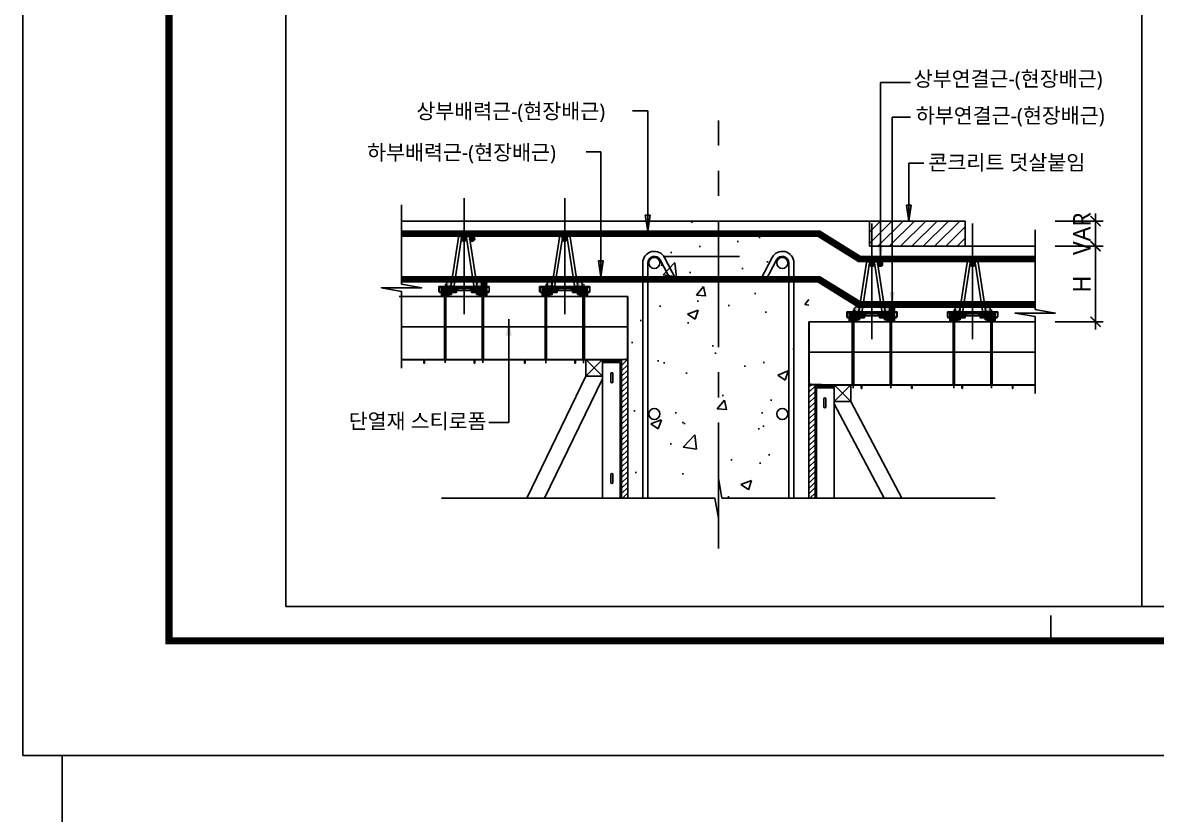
# Model space of a CAD drawing. Extents: x 10983 to 44623, y -18406 to 11294.
# Drawn here: x 10983 to 13234, y -12583 to -11011 of the extents above; entities that cross this region are included whole.
import ezdxf
from ezdxf.enums import TextEntityAlignment as Align

# ---------------------------------------------------------------- set-up
doc = ezdxf.new("R2010")
doc.units = 0
doc.header["$LTSCALE"] = 100
doc.header["$MEASUREMENT"] = 0
doc.header["$PDMODE"] = 3
doc.header["$PDSIZE"] = 10
for name, pattern in [('CEN', [62, 60, -1, 0, -1]), ('CENTERX2', [4, 2.5, -0.5, 0.5, -0.5]), ('HID', [2.5, 1.5, -1]), ('HIDDEN', [0.375, 0.25, -0.125])]:
    doc.linetypes.add(name, pattern=pattern)
doc.layers.get('0').update_dxf_attribs({"linetype": 'CONTINUOUS'})
doc.layers.get('Defpoints').update_dxf_attribs({"color": 165, "linetype": 'CONTINUOUS'})
for name, color, linetype in [('-상부연결근', 4, 'CONTINUOUS'), ('-하부연결근', 4, 'CONTINUOUS'), ('1', 1, 'CONTINUOUS'), ('204', 6, 'CONTINUOUS'), ('205', 2, 'HIDDEN'), ('3', 3, 'CONTINUOUS'), ('AM_8', 55, 'CONTINUOUS'), ('DECK-CEN', 1, 'CEN'), ('DECK-CON', 2, 'CONTINUOUS'), ('DECK-DIM', 255, 'CONTINUOUS'), ('DECK-ETC STEEL', 6, 'CONTINUOUS'), ('DECK-HATCH', 251, 'CONTINUOUS'), ('DECK-LATTICE', 7, 'CONTINUOUS'), ('DECK-MAIN BAR', 2, 'CONTINUOUS'), ('DECK-PG', 4, 'CONTINUOUS'), ('DECK-RC', 251, 'CONTINUOUS'), ('DECK-RC(ETC)', 252, 'CONTINUOUS'), ('DECK-TEXT', 7, 'CONTINUOUS'), ('DECK-TRANS', 3, 'CONTINUOUS'), ('E', 115, 'CONTINUOUS'), ('form', 7, 'CONTINUOUS'), ('INSU', 7, 'CONTINUOUS'), ('TEXT', 3, 'CONTINUOUS'), ('기가 강판', 4, 'CONTINUOUS')]:
    doc.layers.add(name, color=color, linetype=linetype)
doc.styles.add('HD', font='Gulim.ttf')
doc.styles.get("Standard").update_dxf_attribs({"font": ''})
doc.styles.add('SY Panel', font='malgun.ttf')
doc.styles.add('VICON TEXT', font='malgun.ttf')
doc.styles.get('Standard').set_extended_font_data('Haansoft Dotum')
doc.linetypes.add('BATTING', pattern='A,0.0001,-0.1,[134,ltypeshp.shx,S=0.1,R=0,X=-0.1,Y=0],-0.2,[134,ltypeshp.shx,S=0.1,R=180,X=0.1,Y=0],-0.1', length=0.4001)
doc.dimstyles.new('ISO-25', dxfattribs={"dimtxt": 2.5, "dimasz": 2.5, "dimexe": 1.25, "dimexo": 0.625, "dimtad": 1, "dimtxsty": 'Standard', "dimcen": 2.5, "dimadec": 0, "dimazin": 0, "dimtfac": 1, "dimtmove": 0, "dimatfit": 3, "dimfxl": 1, "dimarcsym": 0})
doc.dimstyles.new('STDECK-DIM', dxfattribs={"dimtxt": 35, "dimasz": 20, "dimexe": 15, "dimexo": 40, "dimgap": 10, "dimtad": 1, "dimdec": 0, "dimtxsty": 'SY Panel', "dimblk": 'ARCHTICK', "dimcen": 2.5, "dimdle": 15, "dimclrd": 7, "dimclre": 7, "dimclrt": 6, "dimadec": 0, "dimazin": 0, "dimtfac": 1, "dimtdec": 0, "dimtmove": 0, "dimatfit": 3, "dimldrblk": 'ARCHTICK', "dimfxl": 1, "dimarcsym": 0})

# ---------------------------------------------------------------- blocks, each defined once
blk = doc.blocks.new('_ArchTick')
at = {"color": 0, "linetype": 'ByBlock', "const_width": 0.15}
blk.add_lwpolyline([(-0.5, -0.5), (0.5, 0.5)], dxfattribs=at)
blk = doc.blocks.new('*D442')
at = {"layer": 'DECK-DIM', "color": 7, "lineweight": -2}
for p, q in [((13113, -11390.2), (13113, -11470.2)), ((13033, -11405.2), (13128, -11405.2)), ((13033, -11455.2), (13128, -11455.2))]:
    blk.add_line(p, q, dxfattribs=at)
at = {"layer": 'Defpoints', "color": 0, "ltscale": 0.5}
for p in [(12993, -11405.2), (12993, -11455.2), (13113, -11455.2)]:
    blk.add_point(p, dxfattribs=at)
at = {"layer": 'DECK-DIM', "color": 7, "lineweight": -2, "ltscale": 0.5, "xscale": 20, "yscale": 20, "zscale": 20}
for p, rotation in [((13113, -11405.2), 90), ((13113, -11455.2), 270)]:
    blk.add_blockref('_ArchTick', p, dxfattribs=dict(at, rotation=rotation))
at = {"layer": 'DECK-DIM', "color": 6, "ltscale": 0.5, "insert": (13085.5, -11430.2), "char_height": 35, "attachment_point": 5, "rotation": 90, "style": 'SY Panel'}
blk.add_mtext('VAR', dxfattribs=at)
blk = doc.blocks.new('*D467')
at = {"layer": 'DECK-DIM', "color": 7, "lineweight": -2}
for p, q in [((13033, -11455.2), (13128, -11455.2)), ((13113, -11440.2), (13113, -11620.2)), ((13033, -11605.2), (13128, -11605.2))]:
    blk.add_line(p, q, dxfattribs=at)
at = {"layer": 'Defpoints', "color": 0, "ltscale": 0.5}
for p in [(12993, -11455.2), (12993, -11605.2), (13113, -11605.2)]:
    blk.add_point(p, dxfattribs=at)
at = {"layer": 'DECK-DIM', "color": 7, "lineweight": -2, "ltscale": 0.5, "xscale": 20, "yscale": 20, "zscale": 20}
for p, rotation in [((13113, -11455.2), 90), ((13113, -11605.2), 270)]:
    blk.add_blockref('_ArchTick', p, dxfattribs=dict(at, rotation=rotation))
at = {"layer": 'DECK-DIM', "color": 6, "ltscale": 0.5, "insert": (13085.5, -11530.2), "char_height": 35, "attachment_point": 5, "rotation": 90, "style": 'SY Panel'}
blk.add_mtext('H', dxfattribs=at)
blk = doc.blocks.new('RRWENNN')
at = {"layer": '3', "color": 252, "true_color": 0x939598}
for p, q in [((179.9, -427.9), (180.9, -428.9)), ((182.1, -427.9), (183.1, -428.9)), ((184.2, -427.9), (185.2, -428.9)), ((186.3, -427.9), (187.3, -428.9)), ((188.4, -427.9), (189.4, -428.9)), ((190.5, -427.9), (191.5, -428.9)), ((192.7, -427.9), (193.7, -428.9)), ((194.8, -427.9), (195.8, -428.9)), ((196.9, -427.9), (197.9, -428.9)), ((199, -427.9), (200, -428.9)), ((201.1, -427.9), (202.1, -428.9)), ((203.3, -427.9), (204.3, -428.9)), ((205.4, -427.9), (206.4, -428.9)), ((207.5, -427.9), (208.5, -428.9)), ((209.6, -427.9), (210.6, -428.9)), ((211.8, -427.9), (212.8, -428.9)), ((243.9, -427.9), (244.9, -428.9)), ((246.1, -427.9), (247.1, -428.9)), ((248.2, -427.9), (249.2, -428.9)), ((250.3, -427.9), (251.3, -428.9)), ((252.4, -427.9), (253.4, -428.9)), ((254.5, -427.9), (255.5, -428.9)), ((256.7, -427.9), (257.7, -428.9)), ((258.8, -427.9), (259.8, -428.9)), ((260.9, -427.9), (261.9, -428.9)), ((263, -427.9), (264, -428.9)), ((265.1, -427.9), (266.1, -428.9)), ((267.3, -427.9), (268.3, -428.9)), ((269.4, -427.9), (270.4, -428.9)), ((271.5, -427.9), (272.5, -428.9)), ((273.6, -427.9), (274.6, -428.9)), ((275.8, -427.9), (276.8, -428.9))]:
    blk.add_line(p, q, dxfattribs=at)
blk = doc.blocks.new('GFDCVBVBBB')
at = {"layer": 'AM_8'}
for p, q in [((182.8, -409.8), (183.7, -408.9)), ((182.8, -411.9), (185.8, -408.9)), ((182.8, -414.1), (187.1, -409.8)), ((182.8, -416.2), (187.4, -411.6)), ((182.8, -418.3), (188.2, -412.9)), ((182.8, -420.4), (188.2, -415)), ((182.8, -422.6), (188.2, -417.2)), ((182.8, -424.7), (188.2, -419.3)), ((182.8, -426.8), (188.2, -421.4)), ((183.8, -427.9), (188.7, -423)), ((185.9, -427.9), (189.3, -424.5)), ((188.1, -427.9), (189.9, -426)), ((190.2, -427.9), (202.8, -415.3)), ((191.2, -424.8), (202.8, -413.2)), ((192.3, -427.9), (202.8, -417.4)), ((192.7, -421.1), (200.9, -412.9)), ((193.1, -412.3), (196.4, -408.9)), ((193.1, -414.4), (197.8, -409.7)), ((193.1, -416.5), (197.8, -411.8)), ((193.1, -418.7), (198.8, -412.9)), ((193.6, -409.7), (194.3, -408.9)), ((194.4, -427.9), (202.8, -419.5)), ((196.5, -427.9), (202.8, -421.6)), ((198.7, -427.9), (203.3, -423.3)), ((200.8, -427.9), (205.4, -423.3)), ((202.9, -427.9), (207.5, -423.3)), ((205, -427.9), (209.6, -423.3)), ((207.1, -427.9), (211.7, -423.3)), ((209.3, -427.9), (213.9, -423.3)), ((211.4, -427.9), (215.3, -424)), ((212.8, -428.6), (216.6, -424.9)), ((214.3, -422.9), (215.3, -421.9)), ((214.6, -428.9), (218.7, -424.9)), ((216.8, -428.9), (220.8, -424.9)), ((218.9, -428.9), (222.9, -424.9)), ((221, -428.9), (225.1, -424.9)), ((223.1, -428.9), (227.2, -424.9)), ((225.2, -428.9), (229.3, -424.9)), ((227.3, -422.6), (228.3, -421.6)), ((227.3, -424.7), (228.3, -423.7)), ((227.4, -428.9), (231.4, -424.9)), ((229.5, -428.9), (233.5, -424.9)), ((231.6, -428.9), (235.7, -424.9)), ((233.7, -428.9), (237.8, -424.9)), ((235.8, -428.9), (239.9, -424.9)), ((238, -428.9), (243.6, -423.3)), ((240.1, -428.9), (245.7, -423.3)), ((240.3, -422.3), (241.3, -421.3)), ((240.3, -424.5), (241.4, -423.3)), ((243.2, -427.9), (247.8, -423.3)), ((245.3, -427.9), (249.9, -423.3)), ((247.5, -427.9), (252, -423.3)), ((249.6, -427.9), (262.6, -414.9)), ((251.7, -427.9), (262.6, -417)), ((252.8, -418.3), (262.1, -409.1)), ((252.8, -420.4), (262.1, -411.2)), ((252.8, -422.6), (262.6, -412.8)), ((252.8, -414.1), (254, -412.9)), ((252.8, -416.2), (256.1, -412.9)), ((253.8, -427.9), (262.6, -419.2)), ((255.9, -427.9), (262.9, -421)), ((257.8, -409.1), (258, -408.9)), ((257.8, -411.2), (260.1, -408.9)), ((258.1, -427.9), (263.5, -422.5)), ((260.2, -427.9), (264.1, -424)), ((262.3, -427.9), (264.7, -425.5)), ((264.4, -427.9), (272.8, -419.5)), ((266.5, -427.9), (272.8, -421.6)), ((266.7, -423.5), (272.8, -417.4)), ((267.4, -414.3), (272.8, -408.9)), ((267.4, -416.4), (272.8, -411)), ((267.4, -412.2), (268, -411.6)), ((267.4, -418.6), (272.8, -413.2)), ((267.4, -420.7), (272.8, -415.3)), ((268.6, -411), (270.7, -408.9)), ((268.7, -427.9), (272.8, -423.8)), ((270.8, -427.9), (272.8, -425.9)), ((242.2, -428.9), (242.8, -428.3))]:
    blk.add_line(p, q, dxfattribs=at)
blk = doc.blocks.new('SPACER')
at = {"layer": '1', "color": 252, "true_color": 0x939598}
blk.add_line((9678.9, 718.1), (9678.9, 753.5), dxfattribs=at)
at = {"layer": '1', "color": 252, "lineweight": 5, "true_color": 0x939598}
for points in [[(9641.4, 751.3), (9641.4, 746.3), (9641.4, 720.3)], [(9716.4, 751.3), (9716.4, 746.3), (9716.4, 720.3)]]:
    blk.add_open_spline(points, degree=1, knots=[0, 0, 0.16129, 1, 1], dxfattribs=at)
at = {"layer": '204', "color": 252, "true_color": 0x939598}
for p, q in [((9628.9, 746.7), (9629.9, 746.7)), ((9628.9, 746.7), (9628.9, 746.6)), ((9628.9, 744.9), (9628.9, 746.6)), ((9628.9, 736.4), (9628.9, 744.9)), ((9629.9, 744.9), (9628.9, 744.9)), ((9629.9, 746.8), (9629.9, 745.8)), ((9629.9, 746.8), (9663.9, 746.8)), ((9663.9, 745.8), (9629.9, 745.8)), ((9629.9, 745.8), (9629.9, 745.3)), ((9629.9, 745.3), (9629.9, 744.9)), ((9633.9, 745.8), (9633.9, 730.8)), ((9663.9, 745.8), (9633.9, 745.8)), ((9641.4, 744.8), (9639.3, 739.8)), ((9644.2, 738.2), (9641.4, 744.8)), ((9663.9, 746.8), (9663.9, 745.8)), ((9663.9, 746.8), (9693.9, 746.8)), ((9663.9, 746.8), (9663.9, 745.8)), ((9693.9, 745.8), (9693.9, 746.8)), ((9693.9, 745.8), (9693.9, 746.8)), ((9693.9, 746.8), (9727.9, 746.8)), ((9723.9, 745.8), (9693.9, 745.8)), ((9727.9, 745.8), (9693.9, 745.8)), ((9716.4, 744.8), (9713.7, 738.2)), ((9718.5, 739.8), (9716.4, 744.8)), ((9723.9, 730.8), (9723.9, 745.8)), ((9727.9, 745.8), (9727.9, 746.8)), ((9727.9, 746.7), (9728.9, 746.7)), ((9727.9, 745.3), (9727.9, 745.8)), ((9727.9, 744.9), (9727.9, 745.3)), ((9728.9, 744.9), (9727.9, 744.9)), ((9728.9, 746.7), (9728.9, 746.6)), ((9728.9, 744.9), (9728.9, 746.6)), ((9728.9, 736.4), (9728.9, 744.9)), ((9628.9, 736.4), (9629.9, 736.4)), ((9629.9, 736.4), (9629.9, 735.9)), ((9629.9, 735.9), (9629.9, 734.8)), ((9629.9, 734.8), (9633.9, 734.8)), ((9633.9, 726.8), (9633.9, 730.8)), ((9638.2, 726.8), (9633.9, 726.8)), ((9639.3, 729.5), (9638.2, 729.5)), ((9638.2, 729.5), (9638.2, 726.8)), ((9644.7, 726.8), (9638.2, 726.8)), ((9639.3, 739.8), (9639.3, 729.5)), ((9639.3, 739.8), (9639.4, 739.8)), ((9639.3, 729.5), (9639.4, 729.5)), ((9639.4, 739.8), (9639.4, 729.5)), ((9639.8, 738.2), (9639.4, 738.2)), ((9639.8, 729.5), (9639.4, 729.5)), ((9640.2, 739.8), (9639.8, 738.2)), ((9639.8, 729.5), (9639.8, 738.2)), ((9640.2, 729.5), (9639.8, 729.5)), ((9641.4, 739.8), (9640.2, 739.8)), ((9640.2, 739.8), (9640.2, 729.5)), ((9641.4, 729.5), (9640.2, 729.5)), ((9641.4, 739.8), (9641.4, 729.5)), ((9642.7, 738.2), (9641.4, 738.2)), ((9642.7, 729.5), (9641.4, 729.5)), ((9643.4, 739.8), (9642.7, 739.8)), ((9642.7, 739.8), (9642.7, 729.5)), ((9643.4, 729.5), (9642.7, 729.5)), ((9644, 738.2), (9643.4, 739.8)), ((9643.4, 739.8), (9643.4, 729.5)), ((9644, 729.5), (9643.4, 729.5)), ((9644.2, 738.2), (9644, 738.2)), ((9644, 729.5), (9644, 738.2)), ((9644.2, 729.5), (9644, 729.5)), ((9644.2, 729.5), (9644.2, 738.2)), ((9644.7, 729.5), (9644.2, 729.5)), ((9644.7, 726.8), (9644.7, 729.5)), ((9648.9, 726.8), (9644.7, 726.8)), ((9648.9, 730.8), (9653.9, 730.8)), ((9648.9, 730.8), (9648.9, 726.8)), ((9653.9, 741.2), (9653.9, 741.2)), ((9653.9, 730.8), (9653.9, 741.2)), ((9653.9, 738.8), (9665.4, 738.8)), ((9653.9, 734.8), (9663.9, 734.8)), ((9663.9, 735.9), (9663.9, 738.8)), ((9663.9, 734.8), (9663.9, 735.9)), ((9665.4, 738.8), (9665.4, 741.2)), ((9666.4, 738.8), (9665.4, 738.8)), ((9666.4, 742.8), (9666.4, 738.8)), ((9666.4, 738.8), (9678.4, 738.8)), ((9678.4, 742.8), (9678.4, 738.8)), ((9679.4, 738.8), (9678.4, 738.8)), ((9679.4, 738.8), (9679.4, 742.8)), ((9691.4, 738.8), (9679.4, 738.8)), ((9691.4, 738.8), (9691.4, 742.8)), ((9692.4, 738.8), (9691.4, 738.8)), ((9692.4, 741.2), (9692.4, 738.8)), ((9703.9, 738.8), (9692.4, 738.8)), ((9693.9, 735.9), (9693.9, 738.8)), ((9693.9, 734.8), (9693.9, 735.9)), ((9703.9, 734.8), (9693.9, 734.8)), ((9703.9, 741.2), (9703.9, 730.8)), ((9703.9, 730.8), (9708.9, 730.8)), ((9708.9, 726.8), (9708.9, 730.8)), ((9713.2, 726.8), (9708.9, 726.8)), ((9713.7, 729.5), (9713.2, 729.5)), ((9713.2, 729.5), (9713.2, 726.8)), ((9713.2, 726.8), (9719.7, 726.8)), ((9713.7, 738.2), (9713.8, 738.2)), ((9713.7, 738.2), (9713.7, 729.5)), ((9713.7, 729.5), (9713.8, 729.5)), ((9713.8, 738.2), (9714.4, 739.8)), ((9713.8, 729.5), (9713.8, 738.2)), ((9713.8, 729.5), (9714.4, 729.5)), ((9714.4, 739.8), (9715.2, 739.8)), ((9714.4, 739.8), (9714.4, 729.5)), ((9714.4, 729.5), (9715.2, 729.5)), ((9715.2, 739.8), (9715.2, 729.5)), ((9715.2, 738.2), (9716.4, 738.2)), ((9715.2, 729.5), (9716.4, 729.5)), ((9716.4, 739.8), (9717.7, 739.8)), ((9716.4, 739.8), (9716.4, 729.5)), ((9716.4, 729.5), (9717.7, 729.5)), ((9717.7, 739.8), (9718, 738.2)), ((9717.7, 739.8), (9717.7, 729.5)), ((9717.7, 729.5), (9718, 729.5)), ((9718, 738.2), (9718.4, 738.2)), ((9718, 729.5), (9718, 738.2)), ((9718, 729.5), (9718.4, 729.5)), ((9718.5, 739.8), (9718.4, 739.8)), ((9718.4, 739.8), (9718.4, 729.5)), ((9718.5, 729.5), (9718.4, 729.5)), ((9718.5, 729.5), (9718.5, 739.8)), ((9719.7, 729.5), (9718.5, 729.5)), ((9719.7, 726.8), (9719.7, 729.5)), ((9723.9, 726.8), (9719.7, 726.8)), ((9727.9, 734.8), (9723.9, 734.8)), ((9723.9, 730.8), (9723.9, 726.8)), ((9727.9, 735.9), (9727.9, 736.4)), ((9727.9, 736.4), (9728.9, 736.4)), ((9727.9, 734.8), (9727.9, 735.9))]:
    blk.add_line(p, q, dxfattribs=at)
at = {"layer": '204', "color": 252, "lineweight": 5, "true_color": 0x939598}
for p, q in [((9629.9, 746.6), (9628.9, 746.6)), ((9727.9, 746.6), (9728.9, 746.6)), ((9629.9, 735.9), (9633.9, 735.9)), ((9653.9, 735.9), (9663.9, 735.9)), ((9703.9, 735.9), (9693.9, 735.9)), ((9727.9, 735.9), (9723.9, 735.9))]:
    blk.add_line(p, q, dxfattribs=at)
for points, degree in [([(9629.9, 745.3), (9633.9, 745.3)], 1), ([(9727.9, 745.3), (9726.6, 745.3), (9725.3, 745.3), (9723.9, 745.3)], 3)]:
    blk.add_open_spline(points, degree=degree, dxfattribs=at)
at = {"layer": '204', "color": 252, "true_color": 0x939598}
for points in [[(9653.9, 741.2), (9665.4, 741.2)], [(9666.4, 742.8), (9678.4, 742.8)], [(9691.4, 742.8), (9679.4, 742.8)], [(9703.9, 741.2), (9692.4, 741.2)]]:
    blk.add_open_spline(points, degree=1, dxfattribs=at)
at = {"layer": '205', "color": 252, "lineweight": 5, "true_color": 0x939598}
for p, q in [((9629.9, 746.3), (9628.9, 746.3)), ((9629.9, 745.7), (9663.9, 745.7)), ((9629.9, 744.9), (9629.9, 736.7)), ((9663.9, 745.8), (9663.9, 745.3)), ((9693.9, 745.7), (9663.9, 745.7)), ((9663.9, 745.3), (9663.9, 745.3)), ((9663.9, 745.3), (9663.9, 745.3)), ((9663.9, 738.8), (9663.9, 745.3)), ((9663.9, 745.3), (9663.9, 745.3)), ((9693.9, 745.8), (9693.9, 745.3)), ((9727.9, 745.7), (9693.9, 745.7)), ((9693.9, 738.8), (9693.9, 745.3)), ((9693.9, 745.3), (9693.9, 745.3)), ((9693.9, 745.3), (9693.9, 745.3)), ((9693.9, 745.3), (9693.9, 745.3)), ((9727.9, 746.3), (9728.9, 746.3)), ((9727.9, 744.9), (9727.9, 736.7)), ((9629.9, 738.8), (9628.9, 738.8)), ((9629.9, 738.1), (9628.9, 738.1)), ((9629.9, 736.4), (9629.9, 736.7)), ((9629.9, 736.2), (9633.9, 736.2)), ((9629.9, 735.8), (9633.9, 735.8)), ((9633.9, 741.8), (9653.9, 741.8)), ((9653.9, 736.2), (9633.9, 736.2)), ((9633.9, 735.9), (9653.9, 735.9)), ((9653.9, 735.8), (9633.9, 735.8)), ((9633.9, 734.8), (9653.9, 734.8)), ((9648.9, 730.8), (9633.9, 730.8)), ((9638.8, 738.2), (9639.4, 739.8)), ((9639.4, 738.2), (9638.8, 738.2)), ((9638.8, 729.5), (9638.8, 738.2)), ((9642.7, 739.8), (9643, 738.2)), ((9643, 738.2), (9642.7, 738.2)), ((9643, 729.5), (9643, 738.2)), ((9643.9, 735.8), (9643.9, 734.8)), ((9647.9, 734.8), (9647.9, 735.8)), ((9653.9, 741.2), (9653.9, 741.8)), ((9653.9, 736.2), (9663.9, 736.2)), ((9653.9, 735.8), (9663.9, 735.8)), ((9703.9, 736.2), (9693.9, 736.2)), ((9703.9, 735.8), (9693.9, 735.8)), ((9723.9, 741.8), (9703.9, 741.8)), ((9703.9, 741.2), (9703.9, 741.8)), ((9703.9, 736.2), (9723.9, 736.2)), ((9723.9, 735.9), (9703.9, 735.9)), ((9703.9, 735.8), (9723.9, 735.8)), ((9723.9, 734.8), (9703.9, 734.8)), ((9708.9, 730.8), (9723.9, 730.8)), ((9709.9, 734.8), (9709.9, 735.8)), ((9713.9, 735.8), (9713.9, 734.8)), ((9715.2, 739.8), (9714.8, 738.2)), ((9714.8, 738.2), (9715.2, 738.2)), ((9714.8, 729.5), (9714.8, 738.2)), ((9719, 738.2), (9718.4, 739.8)), ((9718.4, 738.2), (9719, 738.2)), ((9719, 729.5), (9719, 738.2)), ((9727.9, 736.2), (9723.9, 736.2)), ((9727.9, 735.8), (9723.9, 735.8)), ((9727.9, 738.8), (9728.9, 738.8)), ((9727.9, 738.1), (9728.9, 738.1)), ((9727.9, 736.4), (9727.9, 736.7))]:
    blk.add_line(p, q, dxfattribs=at)
at = {"layer": '205', "color": 252, "lineweight": 5, "true_color": 0x939598, "extrusion": (0, 0, -1)}
for centre in [(-9646.9, 739.3), (-9646.9, 739.3), (-9710.9, 739.3), (-9710.9, 739.3)]:
    blk.add_circle(centre, 1.5, dxfattribs=at)
at = {"layer": '205', "color": 252, "lineweight": 5, "true_color": 0x939598}
for points, degree in [([(9633.9, 745.3), (9663.9, 745.3)], 1), ([(9723.9, 745.3), (9713.9, 745.3), (9703.9, 745.3), (9693.9, 745.3)], 3)]:
    blk.add_open_spline(points, degree=degree, dxfattribs=at)
at = {"color": 252, "true_color": 0x939598, "xscale": -1, "rotation": 180}
for name in ['RRWENNN', 'GFDCVBVBBB']:
    blk.add_blockref(name, (9451.1, 317.9), dxfattribs=at)
blk = doc.blocks.new('D1')
at = {"layer": 'DECK-MAIN BAR'}
h = blk.add_hatch(color=256, dxfattribs=at)
h.dxf.hatch_style = 1
h.paths.add_polyline_path([(108808.1, 42358.1, -1), (108818.1, 42358.1, -1)])
h = blk.add_hatch(color=256, dxfattribs=at)
h.dxf.hatch_style = 1
h.paths.add_polyline_path([(108848.2, 42268.1, -1), (108838.2, 42268.1, -1)])
h.paths.add_polyline_path([(108788.1, 42268.2, -0.947148), (108778.1, 42267.6, 0.026694), (108778.1, 42268.1, 0.027143), (108778.1, 42268.7, -0.948001)])
at = {"layer": 'DECK-LATTICE', "ltscale": 0.5}
for p, q in [((108787.8, 42266.4), (108802.4, 42360.6)), ((108793.7, 42265.2), (108808.4, 42360)), ((108832.5, 42265.2), (108817.9, 42359.9)), ((108838.4, 42266.4), (108823.8, 42361.2))]:
    blk.add_line(p, q, dxfattribs=at)
for centre, radius, start, end in [((108805.3, 42360), 3.02, 359.9652, 168.0672), ((108821, 42360), 3.05, 22.524, 182.0989), ((108790.9, 42266.1), 3.02, 174.948, 342.6014), ((108835.4, 42266.1), 3.02, 197.3986, 5.052)]:
    blk.add_arc(centre, radius, start, end, dxfattribs=at)
at = {"layer": 'DECK-MAIN BAR', "ltscale": 0.5}
for centre in [(108813.1, 42358.1), (108783.1, 42268.2), (108843.2, 42268.1)]:
    blk.add_circle(centre, 5, dxfattribs=at)
at = {"layer": 'DECK-PG', "xscale": -1}
blk.add_blockref('SPACER', (118492.1, 41516.3), dxfattribs=at)

msp = doc.modelspace()

# ---------------------------------------------------------------- hatches: boundary and pattern name
at = {"layer": '-상부연결근'}
h = msp.add_hatch(color=256, dxfattribs=at)
h.dxf.hatch_style = 1
h.paths.add_polyline_path([(11880.1, -11440.2, 1), (11870.1, -11440.2, 1)])
h = msp.add_hatch(color=256, dxfattribs=at)
h.dxf.hatch_style = 1
h.paths.add_polyline_path([(12690.1, -11490.2, 1), (12680.1, -11490.2, 1)])
at = {"layer": '-하부연결근'}
h = msp.add_hatch(color=256, dxfattribs=at)
h.dxf.hatch_style = 1
h.paths.add_polyline_path([(11904, -11530.3, -1), (11894, -11530.3, -1)])
h = msp.add_hatch(color=256, dxfattribs=at)
h.dxf.hatch_style = 1
h.paths.add_polyline_path([(12714, -11580.3, -1), (12704, -11580.3, -1)])
at = {"linetype": 'ByBlock'}
h = msp.add_hatch(color=256, dxfattribs=at)
h.paths.add_polyline_path([(12746.9, -11373.7), (12742.2, -11373.7), (12742.2, -11405.2)])
h.paths.add_polyline_path([(12742.2, -11373.7), (12737.4, -11373.7), (12742.2, -11405.2)])
h = msp.add_hatch(color=256, dxfattribs=at)
h.paths.add_polyline_path([(12218.9, -11393.7), (12223.6, -11393.7), (12223.6, -11425.2)])
h.paths.add_polyline_path([(12223.6, -11393.7), (12228.3, -11393.7), (12223.6, -11425.2)])
h = msp.add_hatch(color=256, dxfattribs=at)
h.paths.add_polyline_path([(12135.5, -11484.4), (12130.8, -11484.4), (12130.8, -11515.8)])
h.paths.add_polyline_path([(12130.8, -11484.4), (12126.1, -11484.4), (12130.8, -11515.8)])
at = {"layer": 'DECK-HATCH', "linetype": 'ByBlock'}
h = msp.add_hatch(dxfattribs=at)
h.set_pattern_fill('AR-CONC', color=256, scale=30, style=0)
h.set_pattern_definition([(50, (-117222.53, -55278.86), (215.17805, -18.82564), [22.5, -247.5]), (355, (-117222.53, -55278.86), (-41.6254, 225.65764), [18, -198]), (100.4514, (-117204.6, -55280.43), (173.5528, 206.83186), [19.12206, -210.34263]), (46.1842, (-117222.53, -55218.86), (320.1723, -49.6557), [33.75, -371.25]), (96.6356, (-117195.85, -55223), (280.3988, 292.23536), [28.6831, -315.5139]), (351.1842, (-117222.53, -55218.86), (280.3986, 292.2356), [27, -297]), (21, (-117192.53, -55233.86), (179.07212, -120.78567), [22.5, -247.5]), (326, (-117192.53, -55233.86), (72.9946, 217.545), [18, -198]), (71.4514, (-117177.6, -55243.93), (252.0668, 96.75915), [19.12206, -210.34263]), (37.5, (-117222.53, -55278.86), (3.647957, 99.868156), [0, -195.6, 0, -201, 0, -198.75]), (7.5, (-117222.53, -55278.86), (78.92086, 118.32351), [0, -114.6, 0, -191.1, 0, -75.75]), (327.5, (-117289.43, -55278.86), (160.14673, -6.76646), [0, -75, 0, -234, 0, -310.5]), (317.5, (-117319.43, -55278.86), (174.95585, 30.0315), [0, -97.5, 0, -155.4, 0, -220.5])])
h.paths.add_polyline_path([(12363.9, -11405.2), (12183.9, -11405.2), (12183.9, -11955.3), (12356.9, -11955.3), (12363.9, -11995.3), (12363.9, -11915.3)])
h.paths.add_polyline_path([(12543.9, -11405.2), (12363.9, -11405.2), (12363.9, -11915.3), (12371, -11955.3), (12543.9, -11955.3)])
h = msp.add_hatch(dxfattribs=at)
h.set_pattern_fill('ANSI31', color=256, scale=5, style=0)
h.set_pattern_definition([(45, (-110161.527, -50130.158), (-11.2253202, 11.2253202), [])])
h.paths.add_polyline_path([(12854.1, -11455.2), (12854.1, -11405.2), (12663.9, -11405.2), (12663.9, -11455.2)])
h = msp.add_hatch(dxfattribs=at)
h.set_pattern_fill('ANSI31', color=256, scale=60, style=0)
h.set_pattern_definition([(45, (-161505.284, -17233.08), (-5.30330086, 5.30330086), [])])
h.paths.add_polyline_path([(12171.9, -11680.2), (12183.9, -11680.2), (12183.9, -11955.3), (12171.9, -11955.3)])
h = msp.add_hatch(dxfattribs=at)
h.set_pattern_fill('ANSI31', color=256, scale=60, style=0)
h.set_pattern_definition([(45, (-161745.284, -17283.08), (-5.30330086, 5.30330086), [])])
h.paths.add_polyline_path([(12555.9, -11730.2), (12543.9, -11730.2), (12543.9, -11955.3), (12555.9, -11955.3)])

# ---------------------------------------------------------------- linework, layer by layer
at = {"layer": '-상부연결근'}
for centre in [(11875.1, -11440.2), (12685.1, -11490.2)]:
    msp.add_circle(centre, 5, dxfattribs=at)
at = {"layer": '-하부연결근'}
for centre in [(11899, -11530.3), (12709, -11580.3)]:
    msp.add_circle(centre, 5, dxfattribs=at)
at = {"linetype": 'ByBlock'}
for p, q in [((11505.1, -7220.2), (11505.1, -12170.2)), ((13205.1, -7220.2), (13205.1, -12170.2)), ((12223.6, -11186.2), (12193.6, -11186.2)), ((12223.6, -11425.2), (12223.6, -11186.2)), ((12101.7, -11268), (12130.8, -11268)), ((12130.8, -11515.8), (12130.8, -11268)), ((12742.2, -11290), (12772.2, -11290)), ((12742.2, -11405.2), (12742.2, -11290)), ((11819.9, -11680.7), (11819.9, -11555.2)), ((11819.9, -11680.2), (11819.9, -11561.2)), ((11822.9, -11680.7), (11822.9, -11555.2)), ((11822.9, -11680.2), (11822.9, -11561.2)), ((11894.9, -11680.7), (11894.9, -11555.2)), ((11897.9, -11680.7), (11897.9, -11555.2)), ((12019.9, -11680.7), (12019.9, -11555.2)), ((12019.9, -11680.7), (12019.9, -11561.2)), ((12022.9, -11680.7), (12022.9, -11555.2)), ((12022.9, -11680.7), (12022.9, -11561.2)), ((12094.9, -11680.7), (12094.9, -11555.2)), ((12097.9, -11680.7), (12097.9, -11555.2)), ((12183.6, -11680.2), (12183.6, -11555.2)), ((12544.2, -11730.2), (12544.2, -11605.2)), ((12629.9, -11730.7), (12629.9, -11605.2)), ((12632.9, -11730.7), (12632.9, -11605.2)), ((12704.9, -11730.7), (12704.9, -11605.2)), ((12704.9, -11730.7), (12704.9, -11611.2)), ((12707.9, -11730.7), (12707.9, -11605.2)), ((12707.9, -11730.7), (12707.9, -11611.2)), ((12829.9, -11730.7), (12829.9, -11605.2)), ((12832.9, -11730.7), (12832.9, -11605.2)), ((12904.9, -11730.7), (12904.9, -11605.2)), ((12904.9, -11730.2), (12904.9, -11611.2)), ((12907.9, -11730.7), (12907.9, -11605.2)), ((12907.9, -11730.2), (12907.9, -11611.2)), ((18305.1, -12170.2), (11505.1, -12170.2))]:
    msp.add_line(p, q, dxfattribs=at)
for points in [[(12746.9, -11373.7), (12737.4, -11373.7), (12742.2, -11405.2), (12746.9, -11373.7)], [(12218.9, -11393.7), (12228.3, -11393.7), (12223.6, -11425.2), (12218.9, -11393.7)], [(12135.5, -11484.4), (12126.1, -11484.4), (12130.8, -11515.8), (12135.5, -11484.4)]]:
    msp.add_lwpolyline(points, dxfattribs=at)
at = {"layer": 'DECK-CEN', "linetype": 'CENTERX2'}
msp.add_line((12363.9, -12055.3), (12363.9, -11205.2), dxfattribs=at)
at = {"layer": 'DECK-CEN', "ltscale": 0.5}
for p, q in [((11858.9, -11359.7), (11858.9, -11589.7)), ((12058.9, -11359.7), (12058.9, -11589.7)), ((12668.9, -11409.7), (12668.9, -11639.7)), ((12868.9, -11409.7), (12868.9, -11639.7)), ((11821.4, -11686.7), (11821.4, -11561.2)), ((11821.4, -11686.7), (11821.4, -11562.1)), ((11896.4, -11686.7), (11896.4, -11561.2)), ((12021.4, -11687.2), (12021.4, -11561.2)), ((12021.4, -11687.2), (12021.4, -11562.1)), ((12096.4, -11687.2), (12096.4, -11561.2)), ((12631.4, -11737.2), (12631.4, -11611.2)), ((12706.4, -11737.2), (12706.4, -11611.2)), ((12706.4, -11737.2), (12706.4, -11612.1)), ((12831.4, -11736.7), (12831.4, -11611.2)), ((12906.4, -11736.7), (12906.4, -11611.2)), ((12906.4, -11736.7), (12906.4, -11612.1))]:
    msp.add_line(p, q, dxfattribs=at)
at = {"layer": 'DECK-CON'}
for p, q in [((12663.9, -11405.2), (11734.8, -11405.2)), ((12663.9, -11455.2), (12663.9, -11405.2)), ((12663.9, -11455.2), (12993, -11455.2)), ((11729.8, -11555.2), (12183.6, -11555.2))]:
    msp.add_line(p, q, dxfattribs=at)
for points in [[(11734.8, -11372.7), (11734.8, -11530.7), (11774.8, -11537.7), (11694.8, -11537.7), (11734.8, -11544.8), (11734.8, -11697.4)], [(12993, -11422.7), (12993, -11580.7), (13033, -11587.7), (12953, -11587.7), (12993, -11594.8), (12993, -11747.4)], [(11813.9, -11955.3), (12356.9, -11955.3), (12363.9, -11995.3), (12363.9, -11915.3), (12371, -11955.3), (12913.9, -11955.3)]]:
    msp.add_lwpolyline(points, dxfattribs=at)
for points in [[(12171.9, -11680.2), (12183.9, -11680.2), (12183.9, -11955.3), (12171.9, -11955.3)], [(12555.9, -11730.2), (12543.9, -11730.2), (12543.9, -11955.3), (12555.9, -11955.3)]]:
    msp.add_lwpolyline(points, close=True, dxfattribs=at)
at = {"layer": 'DECK-ETC STEEL'}
for points in [[(12168.9, -11680.2), (12171.9, -11680.2), (12171.9, -11955.3), (12168.9, -11955.3), (12168.9, -11686.2), (12133.9, -11686.2), (12133.9, -11683.2), (12168.9, -11683.2), (12168.9, -11680.2), (12171.9, -11680.2)], [(12558.9, -11730.2), (12555.9, -11730.2), (12555.9, -11955.3), (12558.9, -11955.3), (12558.9, -11736.2), (12593.9, -11736.2), (12593.9, -11733.2), (12558.9, -11733.2), (12558.9, -11730.2), (12555.9, -11730.2)]]:
    msp.add_lwpolyline(points, dxfattribs=at)
at = {"layer": 'DECK-LATTICE'}
for points in [[(12993, -11475.2), (12646, -11475.2), (12565.5, -11425.2), (11734.8, -11425.2)], [(12993, -11485.2), (12642.2, -11485.2), (12561.6, -11435.2), (11734.8, -11435.2)], [(12993, -11565.8), (12646, -11565.8), (12565.5, -11515.8), (11734.8, -11515.8)], [(12993, -11575.8), (12642.2, -11575.8), (12561.6, -11525.8), (11734.8, -11525.8)]]:
    msp.add_lwpolyline(points, dxfattribs=at)
at = {"layer": 'DECK-RC', "linetype": 'HID'}
msp.add_line((12255.9, -11475.2), (12471.9, -11475.2), dxfattribs=at)
at = {"layer": 'DECK-RC'}
for p, q in [((12257.3, -11477.5), (12279.8, -11520.5)), ((12470.5, -11477.5), (12448.1, -11520.5)), ((12213.9, -11955.3), (12213.9, -11488.2)), ((12223.9, -11955.3), (12223.9, -11488.2)), ((12248.4, -11482.1), (12270.9, -11525.1)), ((12479.4, -11482.1), (12456.9, -11525.1)), ((12503.9, -11955.3), (12503.9, -11488.2)), ((12513.9, -11955.3), (12513.9, -11488.2)), ((12270.9, -11525.1), (12279.8, -11520.5)), ((12456.9, -11525.1), (12448.1, -11520.5))]:
    msp.add_line(p, q, dxfattribs=at)
for centre in [(12236.9, -11488.2), (12490.9, -11488.2), (12236.9, -11788.2), (12490.9, -11788.2)]:
    msp.add_circle(centre, 11, dxfattribs=at)
for centre, radius, start, end in [((12236.9, -11488.2), 23, 27.5898, 180), ((12236.9, -11488.2), 13, 27.5824, 180), ((12490.9, -11488.2), 23, 0, 152.4102), ((12490.9, -11488.2), 13, 0, 152.4176)]:
    msp.add_arc(centre, radius, start, end, dxfattribs=at)
at = {"layer": 'DECK-RC(ETC)'}
for p, q in [((12100.9, -11713.2), (12133.9, -11680.2)), ((12133.9, -11713.2), (12100.9, -11680.2)), ((12133.9, -11955.3), (12133.9, -11686.2)), ((12100.9, -11713.2), (11983.9, -11955.3)), ((12133.9, -11718.3), (12018.6, -11955.3)), ((12150.4, -11708.2), (12150.4, -11724.2)), ((12154.4, -11708.2), (12154.4, -11724.2)), ((12626.9, -11763.2), (12593.9, -11730.2)), ((12593.9, -11763.2), (12626.9, -11730.2)), ((12593.9, -11955.3), (12593.9, -11736.2)), ((12573.4, -11758.2), (12573.4, -11774.2)), ((12577.4, -11758.2), (12577.4, -11774.2)), ((12593.9, -11768.3), (12693.4, -11955.3)), ((12626.9, -11763.2), (12728, -11955.3)), ((12150.4, -11908.2), (12150.4, -11924.2)), ((12154.4, -11908.2), (12154.4, -11924.2))]:
    msp.add_line(p, q, dxfattribs=at)
for points in [[(12100.9, -11680.2), (12133.9, -11680.2), (12133.9, -11713.2), (12100.9, -11713.2), (12100.9, -11680.2)], [(12626.9, -11730.2), (12593.9, -11730.2), (12593.9, -11763.2), (12626.9, -11763.2), (12626.9, -11730.2)]]:
    msp.add_lwpolyline(points, dxfattribs=at)
for centre, start, end in [((12152.4, -11708.2), 0, 180), ((12152.4, -11708.2), 0, 180), ((12152.4, -11724.2), 180, 0), ((12575.4, -11758.2), 0, 180), ((12575.4, -11758.2), 0, 180), ((12575.4, -11774.2), 180, 0), ((12152.4, -11908.2), 0, 180), ((12152.4, -11908.2), 0, 180), ((12152.4, -11924.2), 180, 0)]:
    msp.add_arc(centre, 2, start, end, dxfattribs=at)
at = {"layer": 'DECK-TRANS', "const_width": 10}
for points in [[(12993, -11480.2), (12644.6, -11480.2), (12564, -11430.2), (11734.8, -11430.2)], [(12993, -11570.8), (12644.6, -11570.8), (12564, -11520.8), (11734.8, -11520.8)]]:
    msp.add_lwpolyline(points, dxfattribs=at)
at = {"layer": 'Defpoints'}
for points in [[(10982.5, -12466.3), (19392.5, -12466.3), (19392.5, -6526.2), (10982.5, -6526.2)], [(11060.6, -18406.4), (19470.6, -18406.4), (19470.6, -12466.3), (11060.6, -12466.3)]]:
    msp.add_lwpolyline(points, close=True, dxfattribs=at)
at = {"layer": 'E', "linetype": 'ByBlock'}
for p, q in [((12854.1, -11405.2), (12663.9, -11405.2)), ((12183.9, -11555.2), (11738.1, -11555.2)), ((12183.9, -11680.2), (12183.9, -11555.2)), ((12543.9, -11605.2), (12992.8, -11605.2)), ((12543.9, -11730.2), (12543.9, -11605.2)), ((12992.8, -11605.2), (12992.8, -11728.7)), ((12183.9, -11680.2), (12183.9, -11955.3)), ((12543.9, -11730.2), (12543.9, -11955.3)), ((12543.9, -11955.3), (12423.9, -11955.3))]:
    msp.add_line(p, q, dxfattribs=at)
at = {"layer": 'E'}
msp.add_line((12854.1, -11455.2), (12854.1, -11405.2), dxfattribs=at)
at = {"layer": 'E', "linetype": 'ByBlock'}
for points in [[(12171.9, -11680.2), (12183.9, -11680.2), (12183.9, -11955.3), (12171.9, -11955.3)], [(12171.9, -11680.2), (12183.9, -11680.2), (12183.9, -11955.3), (12171.9, -11955.3)], [(12555.9, -11730.2), (12543.9, -11730.2), (12543.9, -11955.3), (12555.9, -11955.3)], [(12555.9, -11730.2), (12543.9, -11730.2), (12543.9, -11955.3), (12555.9, -11955.3)]]:
    msp.add_lwpolyline(points, close=True, dxfattribs=at)
at = {"layer": 'form', "color": 30}
msp.add_line((13023.9, -12238.4), (13023.9, -12188.4), dxfattribs=at)
at = {"layer": 'form', "color": 30, "const_width": 14.2}
msp.add_lwpolyline([(11273.2, -6920.2), (11273.2, -12238.4), (19226.8, -12238.4), (19226.8, -6920.2)], close=True, dxfattribs=at)
at = {"layer": 'INSU', "linetype": 'ByBlock'}
msp.add_line((12183.9, -11675.2), (12183.9, -11555.2), dxfattribs=at)
at = {"layer": 'INSU', "linetype": 'BATTING', "ltscale": 1.5}
for p, q in [((11734.8, -11615.2), (12183.6, -11615.2)), ((12993, -11665.2), (12544.2, -11665.2))]:
    msp.add_line(p, q, dxfattribs=at)
at = {"layer": '기가 강판'}
for p, q in [((11778.9, -11680.2), (11734.8, -11680.2)), ((11778.9, -11680.7), (11734.8, -11680.7)), ((11779.1, -11680.9), (11779.1, -11687.2)), ((11779.6, -11680.9), (11779.6, -11687.2)), ((11780.1, -11687.2), (11780.1, -11680.9)), ((11878.9, -11680.2), (11780.4, -11680.2)), ((11878.9, -11680.7), (11780.4, -11680.7)), ((11879.1, -11680.9), (11879.1, -11687.2)), ((11879.6, -11680.9), (11879.6, -11687.2)), ((11880.1, -11687.2), (11880.1, -11680.9)), ((11978.9, -11680.2), (11880.4, -11680.2)), ((11978.9, -11680.7), (11880.4, -11680.7)), ((11979.1, -11680.9), (11979.1, -11687.2)), ((11979.6, -11680.9), (11979.6, -11687.2)), ((11980.1, -11687.2), (11980.1, -11680.9)), ((12078.9, -11680.2), (11980.4, -11680.2)), ((12078.9, -11680.7), (11980.4, -11680.7)), ((12079.1, -11680.9), (12079.1, -11687.2)), ((12079.6, -11680.9), (12079.6, -11687.2)), ((12080.1, -11687.2), (12080.1, -11680.9)), ((12080.4, -11680.2), (12158.5, -11680.2)), ((12080.4, -11680.7), (12158.5, -11680.7)), ((12158.6, -11680.8), (12158.6, -11685.7)), ((12159.1, -11680.3), (12159.1, -11685.7)), ((12159.6, -11685.7), (12159.6, -11680.3)), ((12159.7, -11679.7), (12183.1, -11679.7)), ((12159.7, -11680.2), (12183.1, -11680.2)), ((12179.6, -11679.7), (12179.6, -11679.2)), ((12183.1, -11679.2), (12179.6, -11679.2)), ((12544.7, -11729.2), (12548.2, -11729.2)), ((12568.1, -11729.7), (12544.7, -11729.7)), ((12568.1, -11730.2), (12544.7, -11730.2)), ((12548.2, -11729.7), (12548.2, -11729.2)), ((12568.2, -11735.7), (12568.2, -11730.3)), ((12568.7, -11730.3), (12568.7, -11735.7)), ((12569.2, -11730.8), (12569.2, -11735.7)), ((12647.5, -11730.2), (12569.3, -11730.2)), ((12647.5, -11730.7), (12569.3, -11730.7)), ((12647.7, -11737.2), (12647.7, -11730.9)), ((12648.2, -11730.9), (12648.2, -11737.2)), ((12648.7, -11730.9), (12648.7, -11737.2)), ((12649, -11730.2), (12747.5, -11730.2)), ((12649, -11730.7), (12747.5, -11730.7)), ((12747.7, -11737.2), (12747.7, -11730.9)), ((12748.2, -11730.9), (12748.2, -11737.2)), ((12748.7, -11730.9), (12748.7, -11737.2)), ((12749, -11730.2), (12847.5, -11730.2)), ((12749, -11730.7), (12847.5, -11730.7)), ((12847.7, -11737.2), (12847.7, -11730.9)), ((12848.2, -11730.9), (12848.2, -11737.2)), ((12848.7, -11730.9), (12848.7, -11737.2)), ((12849, -11730.2), (12947.5, -11730.2)), ((12849, -11730.7), (12947.5, -11730.7)), ((12947.7, -11737.2), (12947.7, -11730.9)), ((12948.2, -11730.9), (12948.2, -11737.2)), ((12948.7, -11730.9), (12948.7, -11737.2)), ((12949, -11730.2), (12993, -11730.2)), ((12949, -11730.7), (12993, -11730.7))]:
    msp.add_line(p, q, dxfattribs=at)
for centre, radius, start, end in [((11778.9, -11680.9), 0.75, 0, 90), ((11778.9, -11680.9), 0.25, 0, 90), ((11780.4, -11680.9), 0.75, 90, 180), ((11780.4, -11680.9), 0.25, 90, 180), ((11878.9, -11680.9), 0.75, 0, 90), ((11878.9, -11680.9), 0.25, 0, 90), ((11880.4, -11680.9), 0.75, 90, 180), ((11880.4, -11680.9), 0.25, 90, 180), ((11978.9, -11680.9), 0.75, 0, 90), ((11978.9, -11680.9), 0.25, 0, 90), ((11980.4, -11680.9), 0.75, 90, 180), ((11980.4, -11680.9), 0.25, 90, 180), ((12078.9, -11680.9), 0.75, 0, 90), ((12078.9, -11680.9), 0.25, 0, 90), ((12080.4, -11680.9), 0.75, 90, 180), ((12080.4, -11680.9), 0.25, 90, 180), ((12158.5, -11680.8), 0.6, 0, 90), ((12158.5, -11680.8), 0.1, 360, 90), ((12159.7, -11680.3), 0.6, 90, 180), ((12159.7, -11680.3), 0.1, 90, 180), ((12183.1, -11679.7), 0.5, 270, 90), ((11779.6, -11687.2), 0.5, 180, 0), ((11879.6, -11687.2), 0.5, 180, 0), ((11979.6, -11687.2), 0.5, 180, 0), ((12079.6, -11687.2), 0.5, 180, 0), ((12159.1, -11685.7), 0.5, 180, 0), ((12544.7, -11729.7), 0.5, 90, 270), ((12568.1, -11730.3), 0.6, 0, 90), ((12568.1, -11730.3), 0.1, 0, 90), ((12568.7, -11735.7), 0.5, 180, 0), ((12569.3, -11730.8), 0.6, 90, 180), ((12569.3, -11730.8), 0.1, 90, 180), ((12647.5, -11730.9), 0.75, 0, 90), ((12647.5, -11730.9), 0.25, 0, 90), ((12648.2, -11737.2), 0.5, 180, 360), ((12649, -11730.9), 0.75, 90, 180), ((12649, -11730.9), 0.25, 90, 180), ((12747.5, -11730.9), 0.75, 0, 90), ((12747.5, -11730.9), 0.25, 0, 90), ((12748.2, -11737.2), 0.5, 180, 0), ((12749, -11730.9), 0.75, 90, 180), ((12749, -11730.9), 0.25, 90, 180), ((12847.5, -11730.9), 0.75, 0, 90), ((12847.5, -11730.9), 0.25, 0, 90), ((12848.2, -11737.2), 0.5, 180, 360), ((12849, -11730.9), 0.75, 90, 180), ((12849, -11730.9), 0.25, 90, 180), ((12947.5, -11730.9), 0.75, 0, 90), ((12947.5, -11730.9), 0.25, 0, 90), ((12948.2, -11737.2), 0.5, 180, 360), ((12949, -11730.9), 0.75, 90, 180), ((12949, -11730.9), 0.25, 90, 180)]:
    msp.add_arc(centre, radius, start, end, dxfattribs=at)

# ---------------------------------------------------------------- block references
at = {"layer": 'DECK-LATTICE', "ltscale": 0.5}
for p in [(-96954.2, -53798.3), (-96754.2, -53798.3)]:
    msp.add_blockref('D1', p, dxfattribs=at)
at = {"layer": 'DECK-LATTICE', "ltscale": 0.5, "xscale": -1}
for p in [(121482.1, -53848.3), (121682.1, -53848.3)]:
    msp.add_blockref('D1', p, dxfattribs=at)

# ---------------------------------------------------------------- texts
at = {"layer": '-상부연결근', "color": 0, "style": 'VICON TEXT'}
msp.add_text('상부연결근-(현장배근)', height=30, dxfattribs=at).set_placement((12751.9, -11137.6))
at = {"layer": '-하부연결근', "color": 0, "style": 'VICON TEXT'}
msp.add_text('하부연결근-(현장배근)', height=30, dxfattribs=at).set_placement((12756.1, -11210.6))
at = {"layer": 'DECK-TEXT', "style": 'VICON TEXT'}
for s, p in [('상부배력근-(현장배근)', (11764.2, -11202)), ('하부배력근-(현장배근)', (11666.5, -11283.8)), ('콘크리트 덧살붙임', (12781.1, -11303.7))]:
    msp.add_text(s, height=30, dxfattribs=at).set_placement(p)
msp.add_text('단열재 스티로폼', height=30, dxfattribs=at).set_placement((11903.5, -11802.4), align=Align.MIDDLE_RIGHT)

# ---------------------------------------------------------------- dimensions: what is measured, and where the dimension line sits
at = {"layer": 'DECK-DIM'}
dim = msp.add_linear_dim(base=(13113, -11455.2), p1=(12993, -11405.2), p2=(12993, -11455.2), angle=90, text='VAR', dimstyle='STDECK-DIM', dxfattribs=at)
dim.commit()
dim.dimension.update_dxf_attribs({"geometry": '*D442', "text_midpoint": (13113, -11430.2), "dimtype": 160})
dim = msp.add_linear_dim(base=(13113, -11605.2), p1=(12993, -11455.2), p2=(12993, -11605.2), angle=90, text='H', dimstyle='STDECK-DIM', dxfattribs=at)
dim.commit()
dim.dimension.update_dxf_attribs({"geometry": '*D467', "text_midpoint": (13085.5, -11530.2)})

# ---------------------------------------------------------------- leaders
at = {"linetype": 'ByBlock'}
for points, override in [([(12685.6, -11485.2), (12685.6, -11130), (12745.7, -11130)], {"dimasz": 30, "dimgap": 0.625, "dimtad": 0, "dimfxl": 0}), ([(12709.2, -11575.8), (12709.2, -11198.6), (12745.7, -11198.6)], {"dimasz": 30, "dimtad": 0, "dimfxl": 0})]:
    msp.add_leader(points, dimstyle='ISO-25', override=override, dxfattribs=at)
at = {"layer": 'TEXT', "lineweight": 5}
msp.add_leader([(11947.8, -11600.1), (11947.8, -11805.4), (11908.4, -11805.4)], dimstyle='ISO-25', override={"dimscale": 5, "dimasz": 6.5, "dimgap": 4, "dimtad": 0, "dimtxsty": 'HD'}, dxfattribs=at)

doc.saveas('drawing.dxf')
